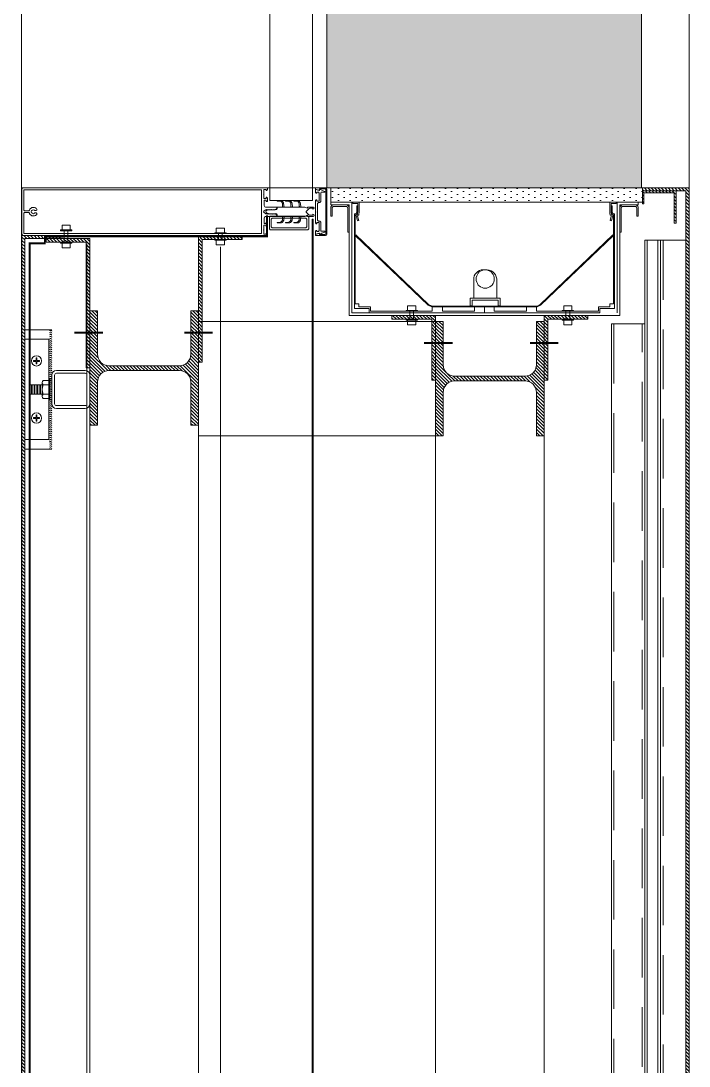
# Model space of a CAD drawing. Extents: x -2012 to 34975, y -1043 to 8321.
# Drawn here: x 6130.7 to 6200.8, y 894.9 to 1004.5 of the extents above; entities that cross this region are included whole.
import ezdxf

# ---------------------------------------------------------------- set-up
doc = ezdxf.new("R2010")
doc.units = 0
doc.header["$LTSCALE"] = 25
doc.header["$PDMODE"] = 1
for name, pattern in [('DOT2', [0.125, 0, -0.125]), ('Grundrisse$0$AUSGEZOGEN', [2, 1, 1]), ('HIDDEN', [0.375, 0.25, -0.125])]:
    doc.linetypes.add(name, pattern=pattern)
doc.layers.get('0').update_dxf_attribs({"color": 9, "lineweight": 9})
for name, color, linetype, lineweight in [('06D', 9, 'Continuous', 9), ('09P', 9, 'Continuous', 9), ('10', 9, 'Continuous', 9), ('10A', 9, 'Continuous', 9), ('15', 9, 'Continuous', 9), ('20', 9, 'DOT2', 9), ('31', 9, 'Continuous', 9), ('33', 9, 'BATTING', 9)]:
    doc.layers.add(name, color=color, linetype=linetype, lineweight=lineweight)
doc.linetypes.add('BATTING', pattern='A,0.0001,-0.1,[134,ltypeshp.shx,S=0.1,R=0,X=-0.1,Y=0],-0.2,[134,ltypeshp.shx,S=0.1,R=180,X=0.1,Y=0],-0.1', length=0.4001000000000002)
pattern_1 = [(135, (-1.360098787570677, 215.0983659912599), (-0.1767766952966369, -0.1767766952966369), [])]
pattern_2 = [(135, (-1.360342882893745, 214.0016142019304), (-0.1767766952966369, -0.1767766952966369), [])]

# ---------------------------------------------------------------- blocks, each defined once
blk = doc.blocks.new('prf-camderzi-20x6-p_1')
at = {"layer": '10A', "linetype": 'Continuous'}
for points in [[(0.1800000189996353, -2.389999998002167), (0.130000018998544, -2.339999998002895), (0.130000018998544, 2.340000152997162), (0.1800000189996353, 2.390000153001892), (0.7900000099998579, 2.390000153001892), (0.8160000089992536, 2.29599990799943), (0.8799999950006165, 2.283000183000694), (1.200000000000726, 2.386999893002212), (1.200000000000726, 2.499999999996361), (0.1499999999996362, 2.499999999996361), (0.036999989000833, 2.447999953999897), (0, 2.350000000000363), (0, -2.350000000000363), (0.0520000460001029, -2.462999999999739), (0.1499999999996362, -2.500000000003636), (1.200000000000726, -2.500000000003636), (1.200000000000726, -2.387000000004263), (0.8799999950006165, -2.28299999200135), (0.8160000089992536, -2.296000004002053), (0.7900000099998579, -2.389999998002167)], [(1.060005000003002, 2.070005000001401), (1.060005000003002, 1.950004999996963), (1.120005000000674, 1.950004999996963), (1.2000050000006, 2.030005000000528), (1.2000050000006, 2.350004971525776), (0.82500500000242, 2.250004899997293), (0.8030049999997572, 2.248004899996884), (0.7650050000029296, 2.267004899998937), (0.7360050000024785, 2.328004899998631), (0.6930050000028132, 2.348004903000401), (0.5290050000021438, 2.266004899996914), (0.3940050000019255, 2.203004899996813), (0.2190050000026531, 2.129004900001745), (0.2100050000026385, 2.100004899999475), (0.2200049999992188, 2.071004899999024), (0.260005000001911, 2.050004899996564), (0.6000050000020565, 2.050004899996564), (0.6500049999995099, 2.000004899997293), (0.6500049999995099, 1.080004900000857), (0.7500049999998737, 0.9800048999968564), (0.9000049999995097, 0.9800048999968564), (1.000004999999872, 0.8800049000001307), (1.000004999999872, 0.0250048999987485), (1.02000500000031, 4.8999991122e-06), (1.000004999999872, -0.024995100000524), (1.000004999999872, -0.8799951000019062), (0.9000049999995097, -0.9799951000040892), (0.7500049999998737, -0.9799951000040892), (0.6500049999995099, -1.079995100002632), (0.6500049999995099, -1.999995100004524), (0.6000050000002375, -2.049995100001978), (0.260005000001911, -2.049995100001978), (0.2200049999992188, -2.069995100004233), (0.2100050000026385, -2.099995100001251), (0.2300049999994371, -2.139995100002124), (0.4150050000025658, -2.21199510000224), (0.5190050000001066, -2.260995100004946), (0.6960049999997864, -2.346995100004278), (0.7310049999996409, -2.331995100001221), (0.7660049999994955, -2.265995100002327), (0.7990050000025803, -2.247995100002298), (0.8240050000003973, -2.249995100004524), (1.2000050000006, -2.349995100001251), (1.2000050000006, -2.029995100001542), (1.120005000000674, -1.949995099999796), (1.060005000003002, -1.949995099999796), (1.060005000003002, -2.069995100004233), (0.9000049999995097, -2.069995100004233), (0.8000050000027839, -1.969995100000231), (0.8000050000027839, -1.129995100000086), (1.060005000003002, -1.129995100000086), (1.060005000003002, -1.249995099999067), (1.12000498999987, -1.249995099999067), (1.200004988080762, -1.169995100002779), (1.200004988080762, 1.170004900001003), (1.12000498999987, 1.250004899997292), (1.060005000003002, 1.250004899997292), (1.060005000003002, 1.130004900000129), (0.8000050000027839, 1.130004900000129), (0.8000050000027839, 1.970004999997399), (0.9000049999995097, 2.070005000001401)], [(6.249999999998182, -2.5), (31.85099999941485, -2.5), (31.95099999941522, -2.461000001001593), (31.99999999999092, -2.349999999998543), (31.99999999999092, 2.349999999998543), (31.94399999941561, 2.466999816997485), (31.85000000041509, 2.5), (6.249999999998182, 2.5), (6.249999999998182, 2.30199984849787), (6.330000304997156, 2.221999925501221), (6.390000153000071, 2.221999925501221), (6.390000153000071, 2.342000001499399), (6.619999694996295, 2.342000001499399), (6.619999694996295, 1.896999925504131), (6.640000153000071, 1.871999925499038), (6.619999694996295, 1.846999925499403), (6.619999694996295, 1.401999848501873), (6.390000153000071, 1.401999848501873), (6.390000153000071, 1.521999925500495), (6.330000304997156, 1.521999925500495), (6.249999999998182, 1.442000001497945), (6.249999999998182, 1.082000154503474), (6.369999694998111, 1.082000154503474), (6.369999694998111, 1.201999848501144), (6.580000304998974, 1.201999848501144), (6.580000304998974, 0.6500000000014552), (6.523999785998968, 0.5329999920049886), (6.430000304997518, 0.5), (5.299999999997453, 0.5), (5.249999999998182, 0.4500000000007276), (5.249999999998182, 0.3500000000040018), (5.349999999998543, 0.25), (5.440000152999346, 0.25), (5.469999694998476, 0.2000000000007276), (5.591000365997387, 0.2000000000007276), (5.619999694998113, 0.25), (5.648999785998968, 0.2000000000007276), (5.770999907997974, 0.2000000000007276), (5.799999999997453, 0.25), (5.829000091998749, 0.2000000000007276), (5.951000213997758, 0.2000000000007276), (5.98000030499861, 0.25), (6.008999633997518, 0.2000000000007276), (6.130999755996527, 0.2000000000007276), (6.159999846997378, 0.25), (6.188999938996857, 0.2000000000007276), (6.311000060999504, 0.2000000000007276), (6.340000152997162, 0.25), (6.369000243999835, 0.2000000000007276), (6.405000304997884, 0.2000000000007276), (6.599999999998545, 0.087000084000465), (6.651000213998485, 0), (6.599999999998545, -0.0879999159951695), (6.405000304997884, -0.2000000000007276), (6.279000091997659, -0.2000000000007276), (6.249999999998182, -0.25), (6.220999907998703, -0.2000000000007276), (6.098999785997874, -0.2000000000007276), (6.06999969499884, -0.25), (6.041000365998116, -0.2000000000007276), (5.919000243999107, -0.2000000000007276), (5.890000152996434, -0.25), (5.861000060998776, -0.2000000000007276), (5.738999938999767, -0.2000000000007276), (5.709999846996652, -0.25), (5.680999755999437, -0.2000000000007276), (5.558999633996791, -0.2000000000007276), (5.530000304997884, -0.25), (5.501000213997031, -0.2000000000007276), (5.380000305000067, -0.2000000000007276), (5.349999999998543, -0.2520000459971925), (5.249999999998182, -0.3659999849951419), (5.249999999998182, -0.4510000229965955), (5.299999999997453, -0.499999999998181), (6.430000304997518, -0.499999999998181), (6.547000121998281, -0.5559999469987817), (6.580000304998974, -0.6499999999959984), (6.580000304998974, -1.218000036498779), (6.369999694998111, -1.218000036498779), (6.369999694998111, -1.097999960500601), (6.249999999998182, -1.097999960500601), (6.249999999998182, -1.457999998499871), (6.330000304997156, -1.538000017500962), (6.390000153000071, -1.538000017500962), (6.390000153000071, -1.418000036499505), (6.619999694996295, -1.418000036499505), (6.619999694996295, -1.863000017498051), (6.640000153000071, -1.888000017497688), (6.619999694996295, -1.913000017497324), (6.619999694996295, -2.357999998501326), (6.390000153000071, -2.357999998501326), (6.390000153000071, -2.237999993501944), (6.330000304997156, -2.237999993501944), (6.249999999998182, -2.318000000501341)]]:
    blk.add_lwpolyline(points, close=True, dxfattribs=at)
blk.add_lwpolyline([(6.849999999998545, -2.290000009999856), (6.849999999998545, 2.290000153001528), (31.78999993841717, 2.290000153001528), (31.78999993841717, 0.1579999985024187), (31.73999993841427, 0.1079999985031463), (31.27599995141463, 0.1079999985031463), (31.220999932415, 0.1680000364995067), (31.19799993041488, 0.218000036504236), (31.16899993441439, 0.265999990504497), (31.13399999141439, 0.3100000445028854), (31.09399993441548, 0.3489999835019262), (31.04999997641426, 0.3819999754996388), (31.002000022414, 0.4100000444996114), (30.95099999941522, 0.4319999754989114), (30.89700000241464, 0.4469999375014595), (30.84199998341319, 0.4559999525026798), (30.78599994141405, 0.4579999984998723), (30.7310000184134, 0.4530000745016878), (30.67700002241509, 0.4409999905001314), (30.62399995341366, 0.4219999375018233), (30.5739999534144, 0.3969999375021871), (30.52799994941597, 0.3659999905012228), (30.48599994141659, 0.3299999295031739), (30.4479999304167, 0.2889999455001089), (30.4359999414137, 0.1760000295034843), (30.52099998041558, 0.1280000745027792), (30.66099994141405, 0.1280000745027792), (30.68100001841595, 0.1620000905040797), (30.67499997641426, 0.1760000295034843), (30.78100001841631, 0.2170000135010923), (30.92399995341475, 0.1780000745020516), (30.91899993441439, 0.1620000905040797), (30.92700002241509, 0.135000044499975), (31.00399997241584, 0.1239999835015624), (31.03900001041438, -0.0120000775004883), (31.00399997241584, -0.1079999864959973), (30.92700002241509, -0.1190000474962289), (30.91899993441439, -0.1460000934985146), (30.92599999941376, -0.1600000324997381), (30.78100001841631, -0.2010000164973462), (30.67700002241509, -0.1620000774964865), (30.68100001841595, -0.1460000934985146), (30.67299993041343, -0.1190000474962289), (30.64700000241464, -0.1120000774990331), (30.52099998041558, -0.1110000544958893), (30.42499997641426, -0.1829999865003629), (30.4479999304167, -0.2729999485000007), (30.48599994141659, -0.3139999324976088), (30.52799994941597, -0.3499999934974767), (30.5739999534144, -0.380999940496622), (30.62399995341366, -0.4059999404962582), (30.67700002241509, -0.4249999935000234), (30.7310000184134, -0.4370000774961227), (30.78599994141405, -0.4420000015015832), (30.84199998341319, -0.4399999554971147), (30.89700000241464, -0.4309999404958944), (30.95099999941522, -0.4159999784988031), (31.002000022414, -0.3940000475013221), (31.04999997641426, -0.3659999785013497), (31.09399993441548, -0.3319999635004933), (31.13399999141439, -0.2930000245014526), (31.16899993441439, -0.2499999934989319), (31.19799993041488, -0.202000039498671), (31.22099998041268, -0.1510000164980738), (31.27599999941413, -0.0920000014975813), (31.73999998541513, -0.0920000014975813), (31.7899999854144, -0.1420000014968537), (31.7899999854144, -2.289999962000365), (6.849999999998545, -2.289999962000365)], dxfattribs=at)
at = {"layer": '10A', "linetype": 'Grundrisse$0$AUSGEZOGEN'}
for points in [[(2.796963116388723, 0.9350000839986023), (2.781963118386555, 0.8860001070024734), (2.73363537544901, 0.5000000939999154), (2.84263539145104, 0.5000000939999154), (2.892635391450312, 0.5500000939991879), (2.906635389450457, 0.5770000920038001), (2.908963110388866, 0.9030001150022144), (3.004963108387527, 1.04700011999921), (3.112963113388103, 1.095000074999916), (3.44596315338822, 1.125000094001734), (3.461963137389831, 1.132000062998485), (3.472963151387375, 1.15600013599942), (3.447963151387738, 1.184000109000407), (3.104963120387765, 1.184000109000407), (3.093963119386899, 1.183000085999083), (3.044963118387386, 1.171000096999705), (2.997963121388238, 1.153000066999084), (2.952963119387277, 1.129000090000771), (2.911963120388463, 1.099000071000773), (2.875963118387517, 1.06400012800077), (2.843963119386899, 1.024000071001863), (2.817963120387502, 0.9810000879988364)], [(3.676963081923531, 0.934999989996868), (3.661963083921364, 0.886000013000739), (3.613635340983818, 0.499999999998181), (3.722635356985846, 0.499999999998181), (3.772635356985119, 0.5499999999956346), (3.786635354985263, 0.5769999980020657), (3.788963075923674, 0.9030000210004798), (3.884963073922334, 1.047000025997475), (3.992963078922911, 1.09499998099818), (4.325963118923027, 1.125), (4.341963102924636, 1.131999968996751), (4.352963116922182, 1.156000041995866), (4.327963116922547, 1.184000014998672), (3.984963085922572, 1.184000014998672), (3.973963084921706, 1.182999991997347), (3.924963083922194, 1.17100000299797), (3.877963086923045, 1.15299997299553), (3.832963084922084, 1.128999995999037), (3.791963085923272, 1.098999976997219), (3.755963083922323, 1.064000033997216), (3.723963084921706, 1.02399997700013), (3.69796308592231, 0.980999993997102)], [(4.556963058386827, 0.934999989996868), (4.541963060384659, 0.886000013000739), (4.493635317447115, 0.499999999998181), (4.602635333449144, 0.499999999998181), (4.652635333448414, 0.5499999999956346), (4.666635331448559, 0.5769999980020657), (4.668963052388789, 0.9030000210004798), (4.76496305038563, 1.047000025997475), (4.872963055386207, 1.09499998099818), (5.205963095386323, 1.125), (5.221963079387933, 1.131999968996751), (5.232963093385476, 1.156000041995866), (5.207963093387661, 1.184000014998672), (4.864963062385868, 1.184000014998672), (4.853963061385002, 1.182999991997347), (4.804963060387308, 1.17100000299797), (4.75796306338634, 1.15299997299553), (4.712963061385379, 1.128999995999037), (4.671963062388384, 1.098999976997219), (4.635963060387438, 1.064000033997216), (4.603963061385002, 1.02399997700013), (4.577963062385606, 0.980999993997102)], [(5.220000552999409, -0.499999999998181), (5.220000552999409, -0.324000001000968), (5.281000554999991, -0.2180000060034217), (5.415000557997699, -0.1940000049999071), (5.589000558999031, -0.2030000049999217), (5.763000559998544, -0.2060000049987138), (5.838000583999017, -0.2050000050003291), (5.870000552997223, -0.2350000019978324), (5.902000569998562, -0.2030000029990333), (5.938000583999381, -0.2030000029990333), (6.120000552997223, -0.1940000029990187), (6.170000553000136, -0.1880000039982406), (6.227000617998782, -0.1690000050002709), (6.370000648998027, -0.0860000129978289), (6.420000648999121, 0), (6.370000648998027, 0.0859999900003459), (6.227000617998782, 0.1690000059970771), (6.171000623997315, 0.188000011998156), (6.120000600998537, 0.1940000060021703), (5.938000631997057, 0.2030000209979335), (5.902000617998056, 0.203999997002029), (5.870000600998537, 0.2349999910002225), (5.838000631996692, 0.2050000189974526), (5.763000607996219, 0.2059999950015481), (5.589000606998524, 0.2030000209979335), (5.415000617998884, 0.1940000060021703), (5.269000613998287, 0.2289999970016652), (5.220000612996955, 0.3249999999989086), (5.220000612996955, 0.5), (2.392143250375738, 0.5), (2.308143235375608, 0.4809999950011843), (2.073143292374878, 0.3719999790009751), (2.043143273376699, 0.374999999998181), (2.031143285375946, 0.4019999980027933), (2.03714323137683, 0.4670000080022875), (2.029143239376935, 0.4900000100024046), (1.977143289377636, 0.5), (1.437143231376466, 0.5), (1.337143231376102, 0.4000000000032742), (1.366143132376236, 0.2940000060007151), (1.477143193375013, 0.2650000100020406), (1.477143193375013, 0.3400000099991303), (1.507143117376472, 0.369999981001456), (1.801143170376235, 0.369999981001456), (1.872143079375745, 0.3409999849973246), (2.17714319337574, 0.0349999909994949), (2.192143155378289, 0), (2.17714319337574, -0.0350000020025618), (1.872143079375745, -0.3409999960003915), (1.801143170376235, -0.3700000039989391), (1.507143117376472, -0.3700000039989391), (1.477143193375013, -0.339999996996994), (1.477143193375013, -0.2649999969999044), (1.366143132376236, -0.2939999990012438), (1.337143231376102, -0.3649999970020872), (1.366143132376236, -0.4710000029990625), (1.437143231376466, -0.499999999998181), (2.007143117376472, -0.499999999998181), (2.03714313637647, -0.4680000060034219), (2.031143189375143, -0.4019999980009743), (2.043143178378159, -0.375000000001819), (2.073143197376339, -0.3720000019984582), (2.308143140377068, -0.4809999939989213), (2.392143155375379, -0.499999999998181)], [(2.794141689106254, -0.9245664053487416), (2.779141691105905, -0.8755664283526128), (2.73363537544901, -0.5000000939999154), (2.84263539145104, -0.5000000939999154), (2.892635391450312, -0.5500000939991879), (2.906635389450457, -0.5770000920038001), (2.906141683108217, -0.8925664363523536), (3.002141681106877, -1.036566441349349), (3.110141686107453, -1.084566396350055), (3.443141726107568, -1.114566415351873), (3.459141710109178, -1.121566384348624), (3.470141724106723, -1.145566457349558), (3.445141724107087, -1.173566430352366), (3.102141693107113, -1.173566430352366), (3.091141692106248, -1.172566407349221), (3.042141691106734, -1.160566418349844), (2.995141694107586, -1.142566388349222), (2.950141692106627, -1.118566411350911), (2.909141693107812, -1.088566392350911), (2.873141691106865, -1.05356644935091), (2.841141692106248, -1.013566392352003), (2.815141693106852, -0.9705664093489756)], [(3.67414165464288, -0.9245663113470072), (3.659141656640712, -0.8755663343508786), (3.613635340983818, -0.499999999998181), (3.722635356985846, -0.499999999998181), (3.772635356985119, -0.5499999999974535), (3.786635354985263, -0.5769999980020657), (3.786141648643023, -0.8925663423506192), (3.882141646641683, -1.036566347347615), (3.990141651642261, -1.08456630234832), (4.323141691642375, -1.114566321350139), (4.339141675643987, -1.12156629034689), (4.350141689641532, -1.145566363347825), (4.325141689641895, -1.173566336348812), (3.982141658641921, -1.173566336348812), (3.971141657641055, -1.172566313347487), (3.922141656641541, -1.16056632434811), (3.875141659642394, -1.142566294347489), (3.830141657641432, -1.118566317349177), (3.789141658642619, -1.088566298349177), (3.753141656641673, -1.053566355349174), (3.721141657641055, -1.013566298350269), (3.695141658641659, -0.9705663153472412)], [(4.554141631106175, -0.9245663113470072), (4.539141633104009, -0.8755663343508786), (4.493635317447115, -0.499999999998181), (4.602635333449144, -0.499999999998181), (4.652635333448414, -0.5499999999974535), (4.666635331448559, -0.5769999980020657), (4.666141625108139, -0.8925663423506192), (4.762141623104981, -1.036566347347615), (4.870141628105556, -1.08456630234832), (5.203141668105671, -1.114566321350139), (5.219141652107282, -1.12156629034689), (5.230141666104827, -1.145566363347825), (5.205141666107009, -1.173566336348812), (4.862141635105216, -1.173566336348812), (4.851141634104351, -1.172566313347487), (4.802141633106658, -1.16056632434811), (4.755141636105691, -1.142566294347489), (4.710141634104729, -1.118566317349177), (4.669141635107735, -1.088566298349177), (4.633141633106788, -1.053566355349174), (4.601141634104351, -1.013566298350269), (4.575141635104954, -0.9705663153472412)]]:
    blk.add_lwpolyline(points, close=True, dxfattribs=at)
blk = doc.blocks.new('p-cephe-onkisim')
at = {"layer": '31'}
h = blk.add_hatch(dxfattribs=at)
h.set_pattern_fill('DOTS', color=256, scale=50, angle=89.99999999999999, style=0)
h.set_pattern_definition([(90, (8372.45934505696, -9317.760052167636), (-3.125, 1.5625), [0, -3.125])])
h.paths.add_polyline_path([(-38, 3019.499999999956), (-5, 3019.499999999956), (-5, 3751.999999999971), (-38, 3751.999999999971)])
h.paths.add_polyline_path([(-5, 1789.499999999985), (-38, 1789.499999999985), (-38, 2276.499999999935), (-5, 2276.499999999935)])
h.paths.add_polyline_path([(-38, 794.5), (-5, 794.5), (-5, 1709.499999999985), (-38, 1709.499999999985)])
h.paths.add_polyline_path([(-38, 68), (-5, 68), (-5, 554.4999999999999), (-38, 554.4999999999999)])
at = {"layer": '06D'}
for points in [[(-70.1095585608, 2344.985013291124), (-70, 68.42727035210635)], [(0, 2276.499999999935), (0, 68)]]:
    blk.add_lwpolyline(points, dxfattribs=at)
blk.add_lwpolyline([(-38, 794.5), (-5, 794.5), (-5, 1709.499999999985), (-38, 1709.499999999985)], close=True, dxfattribs=at)
at = {"layer": '10'}
blk.add_lwpolyline([(0, 794.5), (-70, 794.5), (-70, 554.4999999999999), (0, 554.4999999999999)], close=True, dxfattribs=at)
at = {"layer": '15', "linetype": 'Continuous'}
blk.add_lwpolyline([(-44, 793.1840000149987), (-39.5, 793.1840000149987), (-39.5000000000091, 1020.99999999996), (-44.00000000000909, 1020.99999999996)], close=True, dxfattribs=at)
at = {"xscale": -1}
blk.add_blockref('prf-camderzi-20x6-p_1', (-38.0000000000091, 792), dxfattribs=at)
blk = doc.blocks.new('k01-kapı önü aydınlatma elemanı')
blk.add_lwpolyline([(-0.0005000000237487, -0.2850000000034924), (13.91747877048328, -0.2850000000034924), (13.91747877048328, -11.87349893315695), (16.1314787705196, -11.87349893315695), (16.1314787705196, -11.58849893315346), (14.20247877051588, -11.58849893315346), (14.20247877051588, 0), (-14.20247877051588, 0), (-14.20247877051588, -11.59295397371169), (-16.1324787705671, -11.59295397371169), (-16.1324787705089, -11.87349893315695), (-13.91747877048328, -11.87349893315695), (-13.91747877048328, -0.2850000000034924)])
for points in [[(0.0005000000237487, -0.2850000000034924), (-12.10547877050703, -0.2850000000034924), (-12.10547877056524, -0.7380000000121072), (-13.65147877048002, -0.7380000000121072), (-13.65147877048002, -10.64349893317558), (-13.5524787704926, -10.64349893317558, -0.3370217431230697), (-13.40547877049539, -10.78049893316347), (-13.40547877049539, -11.4594989331672, 1.01521502419657), (-13.30647877050796, -11.4594989331672), (-13.31147877051262, -10.74599893318373), (-13.33647877047769, -10.64349893317558), (-13.36720377043821, -10.59277393319644), (-13.47447877051308, -10.56449893314857), (-13.5524787704926, -10.54449893315904), (-13.55247877043439, -1.220000000001164), (-13.16847877041437, -1.220000000030267), (-13.16847877041437, -0.885999999998603), (-11.94847877050051, -0.885999999998603), (-11.94847877050051, -0.4329999999899883), (-5.472499999974387, -0.4329999999899883), (-5.472499999974387, -0.885999999998603), (-4.419500000018159, -0.885999999998603), (-4.419500000018159, -0.4329999999899883), (-1.033500000019557, -0.4329999999899883), (-1.033500000077764, -0.885999999998603), (0.0004999999655411, -0.885999999998603), (0.0005000000237487, -0.2850000000034924)], [(-0.0005000000237487, -0.2850000000034924), (12.10547877050703, -0.2850000000034924), (12.10547877056524, -0.7380000000121072), (13.65147877048002, -0.7380000000121072), (13.65147877048002, -10.64349893317558), (13.5524787704926, -10.64349893317558, 0.3370217431230697), (13.40547877049539, -10.78049893316347), (13.40547877049539, -11.4594989331672, -1.01521502419657), (13.30647877050796, -11.4594989331672), (13.31147877051262, -10.74599893318373), (13.33647877047769, -10.64349893317558), (13.36720377043821, -10.59277393319644), (13.47447877051308, -10.56449893314857), (13.5524787704926, -10.54449893315904), (13.55247877043439, -1.220000000001164), (13.16847877041437, -1.220000000030267), (13.16847877041437, -0.885999999998603), (11.94847877050051, -0.885999999998603), (11.94847877050051, -0.4329999999899883), (5.472499999974387, -0.4329999999899883), (5.472499999974387, -0.885999999998603), (4.419500000018159, -0.885999999998603), (4.419500000018159, -0.4329999999899883), (1.033500000019557, -0.4329999999899883), (1.033500000077764, -0.885999999998603), (-0.0004999999655411, -0.885999999998603), (-0.0005000000237487, -0.2850000000034924)], [(1.131500000017695, -1.820999999996273), (1.131500000017695, -3.937000000005354, -0.4021833036927497), (-0.0794999999925494, -4.782999999995808, -0.4168075898443787), (-1.289500000013504, -3.853000000002793), (-1.289499999955295, -1.820999999996273)]]:
    blk.add_lwpolyline(points, format="xyb", close=True)
for points in [[(-13.47989591228543, -8.444030712329548), (-5.846499999985098, -1.141000000003258), (-5.512500000011642, -0.9739999999874271), (5.501500000013037, -0.9739999999874271), (5.856499999994413, -1.141000000003258), (13.50459980405867, -8.446041500894353), (13.55245044908952, -8.395943700743372), (5.89619511651108, -1.083112490538042), (5.516981299326288, -0.9047217652259858), (-5.528854372794738, -0.9047217652550898), (-5.886835629527923, -1.083712393650785), (-13.52778780751396, -8.393972344580106)], [(1.51549999997951, -1.003999999986262), (1.298499999975319, -1.003999999986262), (1.298499999975319, -1.524999999994179), (1.289500000013504, -1.554999999993014), (1.249499999976251, -1.58400000000256), (1.220499999995809, -1.603999999992083), (-1.368499999982303, -1.603999999992083), (-1.397500000020954, -1.58400000000256), (-1.427499999990686, -1.554999999993014), (-1.447500000009313, -1.524999999994179), (-1.447500000009313, -1.003999999986262), (-1.663500000024214, -1.003999999986262), (-1.663500000024214, -1.820999999996273), (1.51549999997951, -1.820999999996273)], [(0.8655000000144353, -3.986000000004423), (0.8854999999748541, -3.81899999998859), (0.8655000000144353, -3.651000000012571), (0.8165000000153668, -3.48399999999674), (0.7474999999976717, -3.336000000010243), (0.6695000000181608, -3.189000000013038), (0.5505000000121072, -3.089999999996507), (0.4035000000149013, -2.991999999998371), (0.2554999999701977, -2.923000000009777), (0.0885000000125729, -2.874000000010709), (-0.0794999999925494, -2.853999999992082), (-0.2364999999990687, -2.874000000010709), (-0.3935000000055879, -2.923000000009777), (-0.551500000001397, -2.991999999998371), (-0.6994999999878928, -3.089999999996507), (-0.8175000000046566, -3.189000000013038), (-0.915500000002794, -3.336000000010243), (-0.9845000000204888, -3.48399999999674), (-1.033500000019557, -3.651000000012571), (-1.033500000019557, -3.81899999998859), (-1.033500000019557, -3.986000000004423), (-0.9845000000204888, -4.152999999991151), (-0.915500000002794, -4.301000000006752), (-0.8175000000046566, -4.439000000013038), (-0.6994999999878928, -4.557000000000698), (-0.551500000001397, -4.654999999998834), (-0.3935000000055879, -4.723999999987427), (-0.2364999999990687, -4.772999999986494), (-0.0794999999925494, -4.782999999995808), (0.0885000000125729, -4.772999999986494), (0.2554999999701977, -4.723999999987427), (0.4035000000149013, -4.654999999998834), (0.5505000000121072, -4.557000000000698), (0.6695000000181608, -4.439000000013038), (0.7474999999976717, -4.301000000006752), (0.8165000000153668, -4.152999999991151)], [(-14.26247877051355, -11.46049893315648), (-14.21247877046698, -11.37149893314927), (-14.20247877051588, -11.27349893315113), (-14.20247877051588, -8.723498933162773), (-14.35047877050237, -8.723498933162773), (-14.35047877050237, -11.27349893315113), (-14.370478770521, -11.34249893316882), (-14.38047877047211, -11.37149893314927), (-14.4494787704898, -11.42049893314833), (-14.49847877048887, -11.42049893314833), (-15.83647877047769, -11.42049893314833), (-15.88647877046605, -11.42049893314833), (-15.93547877052333, -11.37149893314927), (-15.96447877050377, -11.34249893316882), (-15.9844787705224, -11.27349893315113), (-15.9844787705224, -10.42649893317139), (-16.1324787705089, -10.42649893317139), (-16.1324787705089, -11.27349893315113), (-16.11247877049027, -11.37149893314927), (-16.08247877052054, -11.46049893315648), (-16.00447877048282, -11.52949893317418), (-15.9154787705047, -11.55849893315462), (-15.83647877047769, -11.58849893315346), (-14.49847877048887, -11.58849893315346), (-14.39947877050144, -11.55849893315462), (-14.33047877048375, -11.52949893317418)], [(16.1314787705196, -11.40149893317721), (16.1314787705196, -10.42649893317139), (15.9834787704749, -10.42649893317139), (15.9834787704749, -11.27349893315113), (15.97447877051308, -11.34249893316882), (15.93447877047583, -11.37149893314927), (15.88547877047676, -11.42049893314833), (15.81647877051728, -11.42049893314833), (14.50747877050889, -11.42049893314833), (14.44847877050051, -11.42049893314833), (14.39947877050144, -11.37149893314927), (14.3694787704735, -11.34249893316882), (14.35047877050237, -11.27349893315113), (14.35047877050237, -8.723498933162773), (14.20247877051588, -8.723498933162773), (14.20247877051588, -11.27349893315113), (14.2224787704763, -11.37149893314927), (14.27147877047537, -11.46049893315648), (14.34047877049306, -11.52949893317418), (14.39947877050144, -11.55849893315462), (14.50747877050889, -11.58849893315346), (15.81647877051728, -11.58849893315346), (15.93447877047583, -11.55849893315462), (16.00347877049353, -11.52949893317418)], [(-13.14947877050144, -10.78049893316347), (-13.16947877052007, -10.66249893317581), (-13.1994787704898, -10.56449893314857), (-13.28747877047863, -10.47549893317045), (-13.29747877048794, -10.44649893316091), (-13.29747877048794, -10.40649893315276), (-13.1994787704898, -9.973498933162773), (-13.33647877047769, -9.924498933163704), (-13.46447877050377, -10.47549893317045), (-13.46447877050377, -10.5154989331495), (-13.45447877049446, -10.54449893315904), (-13.43547877052333, -10.56449893314857), (-13.42021561262663, -10.57091388356639), (-13.39547877048608, -10.57449893315788), (-13.37887398002203, -10.58828935233759), (-13.36647877050564, -10.59349893315811), (-13.36039768945193, -10.60363406824763), (-13.33647877047769, -10.62349893315695), (-13.32955353683792, -10.65557369950693), (-13.29747877048794, -10.71149893317488), (-13.28747877047863, -10.78049893316347), (-13.28747877047863, -11.74549893315998), (-13.81947877048515, -11.74549893315998), (-13.81947877048515, -11.87349893315695), (-13.14947877050144, -11.87349893315695)], [(13.81847877049586, -11.74549893315998), (13.28747877047863, -11.74549893315998), (13.28747877047863, -10.78049893316347), (13.30647877050796, -10.71149893317488), (13.32710377051262, -10.66474893313716), (13.33647877047769, -10.62349893315695), (13.36409781820839, -10.59587988545536), (13.36547877051635, -10.59349893315811), (13.36720377043821, -10.59277393319644), (13.38547877047676, -10.57449893315788), (13.41988331830362, -10.5706332536356), (13.43447877047583, -10.56449893314857), (13.45447877049446, -10.54449893315904), (13.47447877051308, -10.5154989331495), (13.47447877051308, -10.47549893317045), (13.33647877047769, -9.924498933163704), (13.19847877050051, -9.973498933162773), (13.30647877050796, -10.40649893315276), (13.28747877047863, -10.44649893316091), (13.28747877047863, -10.47549893317045), (13.19847877050051, -10.56449893314857), (13.16847877047257, -10.66249893317581), (13.13947877049213, -10.78049893316347), (13.13947877049213, -11.87349893315695), (13.81847877049586, -11.87349893315695)]]:
    blk.add_lwpolyline(points, close=True)
blk = doc.blocks.new('*U663')
for points in [[(-0.0874999999650754, -0.4230000000097789), (-0.5794999999925495, -0.4230000000097789), (-0.5794999999925495, 0.4329999999899883), (-0.0874999999650754, 0.4329999999899883)], [(-0.0874999999650754, 0.5938058129977435), (0, 0.5938058129977435), (0, -0.5938058129977435), (-0.0874999999650754, -0.5938058129977435)], [(0.9204999996582046, 0.5938058129977435), (0.8329999996931292, 0.5938058129977435), (0.8329999996931292, -0.5938058129977435), (0.9204999996582046, -0.5938058129977435)], [(0.9204999996582046, -0.4230000000097789), (1.412499999685678, -0.4230000000097789), (1.412499999685678, 0.4329999999899883), (0.9204999996582046, 0.4329999999899883)]]:
    blk.add_lwpolyline(points, close=True)
for points in [[(0.8329999996931292, 0.2050000000162981), (0, 0.2050000000162981)], [(0.8329999996931292, -0.1950000000069849), (0, -0.1950000000069849)]]:
    blk.add_lwpolyline(points)
blk = doc.blocks.new('*U664')
for points in [[(-0.0874999999650754, -0.4230000000097789), (-0.5794999999925495, -0.4230000000097789), (-0.5794999999925495, 0.4329999999899883), (-0.0874999999650754, 0.4329999999899883)], [(-0.0874999999650754, 0.5938058129977435), (0, 0.5938058129977435), (0, -0.5938058129977435), (-0.0874999999650754, -0.5938058129977435)], [(1.297499846608842, 0.5938058129977435), (1.209999846643768, 0.5938058129977435), (1.209999846643768, -0.5938058129977435), (1.297499846608842, -0.5938058129977435)], [(1.297499846608842, -0.4230000000097789), (1.789499846636315, -0.4230000000097789), (1.789499846636315, 0.4329999999899883), (1.297499846608842, 0.4329999999899883)]]:
    blk.add_lwpolyline(points, close=True)
for points in [[(1.209999846643768, 0.2050000000162981), (0, 0.2050000000162981)], [(1.209999846643768, -0.1950000000069849), (0, -0.1950000000069849)]]:
    blk.add_lwpolyline(points)
blk = doc.blocks.new('*U665')
for points in [[(-0.0874999999650754, -0.4230000000097789), (-0.5794999999925495, -0.4230000000097789), (-0.5794999999925495, 0.4329999999899883), (-0.0874999999650754, 0.4329999999899883)], [(-0.0874999999650754, 0.5938058129977435), (0, 0.5938058129977435), (0, -0.5938058129977435), (-0.0874999999650754, -0.5938058129977435)], [(0.6974998469813729, 0.5938058129977435), (0.6099998470162975, 0.5938058129977435), (0.6099998470162975, -0.5938058129977435), (0.6974998469813729, -0.5938058129977435)], [(0.6974998469813729, -0.4230000000097789), (1.189499847008846, -0.4230000000097789), (1.189499847008846, 0.4329999999899883), (0.6974998469813729, 0.4329999999899883)]]:
    blk.add_lwpolyline(points, close=True)
for points in [[(0.6099998470162975, 0.2050000000162981), (0, 0.2050000000162981)], [(0.6099998470162975, -0.1950000000069849), (0, -0.1950000000069849)]]:
    blk.add_lwpolyline(points)
blk = doc.blocks.new('Prf-40x40')
for points in [[(1.5, -1.99999999999818), (-1.5, -2.000000000001818, -0.4142135623730951), (-2, -1.500000000001818), (-2, 1.49999999999818, -0.4142135623730951), (-1.5, 1.99999999999818), (1.5, 2.000000000001818, -0.4142135623730951), (2, 1.500000000001818), (2, -1.49999999999818, -0.4142135623730951)], [(1.499999999999544, -1.699999999998908), (-1.5, -1.700000000002545, -0.4142135623738941), (-1.699999999999818, -1.500000000001818), (-1.699999999999818, 1.49999999999818, -0.4142135623738941), (-1.499999999999544, 1.699999999998908), (1.5, 1.700000000002545, -0.4142135623738941), (1.699999999999818, 1.500000000001818), (1.699999999999818, -1.49999999999818, -0.4142135623738941)]]:
    blk.add_lwpolyline(points, format="xyb", close=True)
blk.add_point((0, 0))
blk = doc.blocks.new('VIDA-GY2')
for p, q in [((-0.5, 5.899999999999977), (-3.1896078054381, 5.900000000000004)), ((-0.5, 4.900000000000004), (-3.1896078054381, 4.900000000000034)), ((-0.5, 8.589607805436941), (-0.5, 5.899999999999977)), ((-0.5, 4.899999999999976), (-0.5, 2.210392194562189)), ((0.5, 8.589607805436941), (0.4999999999999716, 5.899999999999977)), ((3.189607805438071, 5.900000000000004), (0.5, 5.899999999999977)), ((0.4999999999999716, 4.899999999999976), (0.5, 2.210392194562189)), ((3.189607805438071, 4.900000000000004), (0.5, 4.900000000000004))]:
    blk.add_line(p, q)
blk.add_circle((0, 5.400000000000004), 5.4)
for centre, start, end in [((-1.150000000000005, 5.400000000000004), 166.2258530019796, 193.7741469980196), ((0, 6.550000000000013), 76.22585300197206, 103.7741469980279), ((0, 4.25), 256.2258530019721, 283.7741469980279), ((1.150000000000005, 5.400000000000004), 346.2258530019803, 13.77414699802054)]:
    blk.add_arc(centre, 2.1, start, end)
blk = doc.blocks.new('A$C24435FA4')
for p, q in [((6.820071714173535, 6.249997481238097, -1.4262014e-09), (4.000071764050517, 6.249997518083546, -2.3473916e-09)), ((6.820071704918518, 5.249997481238097, -1.4263009e-09), (6.820071714115329, 6.249997481238097, -1.4262014e-09)), ((4.300071705132721, 5.283457885845563, -1.4271819e-09), (6.820071705267763, 5.283457851735875, -1.4262446e-09)), ((4.300071705132721, 5.283457885845563, -1.4274519e-09), (4.300071608100552, -5.250002484652212, -1.4282193e-09)), ((4.300071608100552, -5.250002484652212, -1.4282193e-09), (4.300071705190931, 5.283457885845563, -1.4271819e-09)), ((6.820071608177386, -5.250002518761903, -2.315744e-09), (6.820071705267763, 5.283457851735875, -1.426244e-09)), ((4.200071716622915, 1.099997516430448, -1.4803732e-09), (4.000071716611272, 1.099997518234886, -1.48043e-09)), ((4.000071716611272, 1.099997518234886, -1.48043e-09), (4.000071696296798, -1.100002481776754, -1.4806432e-09)), ((4.200071716622915, 1.099997516430448, -1.4803732e-09), (4.200071696308441, -1.100002483581192, -1.4806005e-09)), ((4.300071715202648, 0.9499975154758432, -1.4803732e-09), (4.900071715237571, 0.9499975099461152, -1.4802168e-09)), ((4.300071711069904, 0.4999975154642017, -1.4804158e-09), (4.900071711046621, 0.4999975099344738, -1.4802595e-09)), ((5.000071713118814, 0.7249975090380758, -1.4802168e-09), (5.000071699789258, -0.725002490973566, -1.4803589e-09)), ((5.000071711081544, 0.499997509061359, -1.4802453e-09), (6.300071711069902, 0.4999974970705808, -1.4799184e-09)), ((5.162571701861451, -0.5000024924520404, -1.4803021e-09), (5.162571711058262, 0.4999975075479597, -1.4802026e-09)), ((5.325071701838169, -0.5000024939654395, -1.4802595e-09), (5.325071711093186, 0.4999975060345605, -1.48016e-09)), ((5.487571701873091, -0.5000024954788387, -1.4802168e-09), (5.487571711069903, 0.4999975045211614, -1.4801174e-09)), ((5.650071701849809, -0.5000024969340302, -1.4801742e-09), (5.65007171104662, 0.4999975030659698, -1.4800747e-09)), ((5.812571701826526, -0.5000024984474294, -1.4801458e-09), (5.812571711081544, 0.4999975015525707, -1.4800463e-09)), ((5.975071701861451, -0.5000024999608286, -1.4801032e-09), (5.975071711058263, 0.4999975000391716, -1.4800037e-09)), ((6.137571701838169, -0.5000025014742278, -1.4800605e-09), (6.137571711093187, 0.4999974985257724, -1.479961e-09)), ((6.300071701873093, -0.5000025029294193, -1.4800179e-09), (6.300071711069902, 0.4999974970705808, -1.4799184e-09)), ((4.300071701873092, -0.5000024845357987, -1.4805153e-09), (4.900071701849809, -0.5000024900655263, -1.4803589e-09)), ((4.300071697682142, -0.95000248454744, -1.4805579e-09), (4.900071697717065, -0.95000249001896, -1.4804016e-09)), ((5.000071701826527, -0.5000024909968488, -1.4803447e-09), (6.300071701873093, -0.5000025029294193, -1.4800179e-09)), ((4.200071696308441, -1.100002483581192, -1.4806005e-09), (4.000071696296798, -1.100002481776754, -1.4806432e-09)), ((4.300071608100552, -5.250002484652212, -1.4282193e-09), (6.820071608177386, -5.250002518878318, -1.427282e-09)), ((6.820071598980575, -6.250002518587281, -2.3158435e-09), (6.820071608177386, -5.250002518761903, -2.315744e-09)), ((4.000071648857556, -6.250002481800037, -1.4807142e-09), (6.820071598980575, -6.250002518587281))]:
    blk.add_line(p, q)
for centre, radius, start, end in [((4.121502346126362, 6.27976537280483, -1.4248798e-09), 0.1294724266690873, 200.3002220731475, 318.4444423384352), ((4.121502344263717, 6.07976537279319, -1.4249224e-09), 0.1294724266690873, 200.3002220731475, 318.4444423384352), ((4.121502342401071, 5.879765372781546, -1.4249792e-09), 0.1294724266690873, 200.3002220731475, 318.4444423384352), ((4.121502340596633, 5.679765372769908, -1.4250219e-09), 0.1294724266690873, 200.3002220731475, 318.4444423384352), ((4.121502338733988, 5.479765372758263, -1.4250787e-09), 0.1294724266690873, 200.3002220731475, 318.4444423384352), ((4.121502336871343, 5.27976537280483, -1.4251214e-09), 0.1294724266690873, 200.3002220731475, 318.4444423384352), ((4.121502335066907, 5.07976537279319, -1.425164e-09), 0.1294724266690873, 200.3002220731475, 318.4444423384352), ((4.121502333204261, 4.879765372781547, -1.4252208e-09), 0.1294724266690873, 200.3002220731475, 318.4444423384352), ((4.121502331399824, 4.679765372769907, -1.4252635e-09), 0.1294724266690873, 200.3002220731475, 318.4444423384352), ((4.121502329537178, 4.479765372758264, -1.4253203e-09), 0.1294724266690873, 200.3002220731475, 318.4444423384352), ((4.121502327674533, 4.27976537280483, -1.4253629e-09), 0.1294724266690873, 200.3002220731475, 318.4444423384352), ((4.121502325870096, 4.07976537279319, -1.4254198e-09), 0.1294724266690873, 200.3002220731475, 318.4444423384352), ((4.121502324007451, 3.879765372781549, -1.4254624e-09), 0.1294724266690873, 200.3002220731475, 318.4444423384352), ((4.121502322144806, 3.679765372769907, -1.4255193e-09), 0.1294724266690873, 200.3002220731475, 318.4444423384352), ((4.121502320340368, 3.479765372758265, -1.4255619e-09), 0.1294724266690873, 200.3002220731475, 318.4444423384352), ((4.121502318477722, 3.279765372804831, -1.4256187e-09), 0.1294724266690873, 200.3002220731475, 318.4444423384352), ((4.121502316615077, 3.079765372793189, -1.4256614e-09), 0.1294724266690873, 200.3002220731475, 318.4444423384352), ((4.121502314810641, 2.879765372781549, -1.4257182e-09), 0.1294724266690873, 200.3002220731475, 318.4444423384352), ((4.121502312947995, 2.679765372769906, -1.4257608e-09), 0.1294724266690873, 200.3002220731475, 318.4444423384352), ((4.121502311085349, 2.479765372758265, -1.4258035e-09), 0.1294724266690873, 200.3002220731475, 318.4444423384352), ((4.121502309280912, 2.27976537280483, -1.4258603e-09), 0.1294724266690873, 200.3002220731475, 318.4444423384352), ((4.121502307418268, 2.079765372793189, -1.425903e-09), 0.1294724266690873, 200.3002220731475, 318.4444423384352), ((4.121502305555623, 1.879765372781548, -1.4259598e-09), 0.1294724266690873, 200.3002220731475, 318.4444423384352), ((4.121502303751184, 1.679765372769907, -1.4260024e-09), 0.1294724266690873, 200.3002220731475, 318.4444423384352), ((4.121502301888539, 1.479765372758264, -1.4260593e-09), 0.1294724266690873, 200.3002220731475, 318.4444423384352), ((4.121502300025895, 1.279765372804831, -1.4261019e-09), 0.1294724266690873, 200.3002220731475, 318.4444423384352), ((4.121502298221456, 1.079765372793189, -1.4261587e-09), 0.1294724266690873, 200.3002220731475, 318.4444423384352), ((4.121502296358811, 0.8797653727815486, -1.4262014e-09), 0.1294724266690873, 200.3002220731475, 318.4444423384352), ((4.121502294496166, 0.6797653727699072, -1.4262582e-09), 0.1294724266690873, 200.3002220731475, 318.4444423384352), ((4.121502292691728, 0.4797653727582656, -1.4263009e-09), 0.1294724266690873, 200.3002220731475, 318.4444423384352), ((4.121502290829083, 0.2797653728048317, -1.4263577e-09), 0.1294724266690873, 200.3002220731475, 318.4444423384352), ((4.121502288966438, 0.0797653727931902, -1.4264003e-09), 0.1294724266690873, 200.3002220731475, 318.4444423384352), ((4.50319671316538, 0.7249975136364811), 0.3031250000003355, 132.0750215221172, 227.9249774223555), ((5.500071706483139, -2.495595254e-06), 1.300000000001291, 157.3801345241232, 202.619864421102), ((4.696946713142096, 0.7249975118320438), 0.3031250000003355, 312.0750215221173, 47.92497742235547), ((3.700071706436574, -2.4790060706e-06), 1.300000000001291, 337.3801345241233, 22.61986442110202), ((4.121502287162001, -0.1202346272184513, -1.426443e-09), 0.1294724266690873, 200.3002220731475, 318.4444423384352), ((4.121502285299357, -0.3202346272300929, -1.4264998e-09), 0.1294724266690873, 200.3002220731475, 318.4444423384352), ((4.12150228343671, -0.5202346272417345, -1.4265424e-09), 0.1294724266690873, 200.3002220731475, 318.4444423384352), ((4.121502281632274, -0.720234627253376, -1.4265993e-09), 0.1294724266690873, 200.3002220731475, 318.4444423384352), ((4.121502279769628, -0.9202346272068098, -1.4266419e-09), 0.1294724266690873, 200.3002220731475, 318.4444423384352), ((4.503196699777618, -0.7250024863751606), 0.3031250000003021, 132.0750215221172, 227.9249774223555), ((4.696946699754334, -0.725002488179598), 0.3031250000003021, 312.0750215221173, 47.92497742235547), ((4.121502277906984, -1.12023462721845, -1.4266988e-09), 0.1294724266690873, 200.3002220731475, 318.4444423384352), ((4.121502276102547, -1.320234627230091, -1.4267414e-09), 0.1294724266690873, 200.3002220731475, 318.4444423384352), ((4.121502274239901, -1.520234627241734, -1.4267982e-09), 0.1294724266690873, 200.3002220731475, 318.4444423384352), ((4.121502272377256, -1.720234627253375, -1.4268409e-09), 0.1294724266690873, 200.3002220731475, 318.4444423384352), ((4.121502270572819, -1.920234627206809, -1.4268977e-09), 0.1294724266690873, 200.3002220731475, 318.4444423384352), ((4.121502268710174, -2.12023462721845, -1.4269403e-09), 0.1294724266690873, 200.3002220731475, 318.4444423384352), ((4.121502266847529, -2.320234627230091, -1.426983e-09), 0.1294724266690873, 200.3002220731475, 318.4444423384352), ((4.121502265043091, -2.520234627241733, -1.4270398e-09), 0.1294724266690873, 200.3002220731475, 318.4444423384352), ((4.121502263180443, -2.720234627253375, -1.4270825e-09), 0.1294724266690873, 200.3002220731475, 318.4444423384352), ((4.121502261317799, -2.920234627206808, -1.4271393e-09), 0.1294724266690873, 200.3002220731475, 318.4444423384352), ((4.121502259513363, -3.12023462721845, -1.4271819e-09), 0.1294724266690873, 200.3002220731475, 318.4444423384352), ((4.121502257650718, -3.320234627230091, -1.4272388e-09), 0.1294724266690873, 200.3002220731475, 318.4444423384352), ((4.121502255788072, -3.520234627241733, -1.4272814e-09), 0.1294724266690873, 200.3002220731475, 318.4444423384352), ((4.121502253983634, -3.720234627253375, -1.4273382e-09), 0.1294724266690873, 200.3002220731475, 318.4444423384352), ((4.12150225212099, -3.920234627206808, -1.4273809e-09), 0.1294724266690873, 200.3002220731475, 318.4444423384352), ((4.121502250316551, -4.12023462721845, -1.4274377e-09), 0.1294724266690873, 200.3002220731475, 318.4444423384352), ((4.121502248453906, -4.320234627230091, -1.4274804e-09), 0.1294724266690873, 200.3002220731475, 318.4444423384352), ((4.121502246591261, -4.520234627241734, -1.4275372e-09), 0.1294724266690873, 200.3002220731475, 318.4444423384352), ((4.121502244786825, -4.720234627253375, -1.4275798e-09), 0.1294724266690873, 200.3002220731475, 318.4444423384352), ((4.121502242924178, -4.920234627206808, -1.4276225e-09), 0.1294724266690873, 200.3002220731475, 318.4444423384352), ((4.121502241061533, -5.12023462721845, -1.4276793e-09), 0.1294724266690873, 200.3002220731475, 318.4444423384352), ((4.121502239257096, -5.320234627230091, -1.4277219e-09), 0.1294724266690873, 200.3002220731475, 318.4444423384352), ((4.121502237394451, -5.520234627241732, -1.4277788e-09), 0.1294724266690873, 200.3002220731475, 318.4444423384352), ((4.121502235531806, -5.720234627253375, -1.4278214e-09), 0.1294724266690873, 200.3002220731475, 318.4444423384352), ((4.121502233727368, -5.920234627206807, -1.4278783e-09), 0.1294724266690873, 200.3002220731475, 318.4444423384352), ((4.121502231864723, -6.120234627218451, -1.4279209e-09), 0.1294724266690873, 200.3002220731475, 318.4444423384352)]:
    blk.add_arc(centre, radius, start, end)
at = {"xscale": 0.09999999997671699, "yscale": 0.09999999997671699, "zscale": 0.09999999997671699, "rotation": 179.9999994663915}
for p in [(5.600071689113972, 3.539997494139241, -1.4274661e-09), (5.600071633816697, -2.460002505860757, -1.4274661e-09)]:
    blk.add_blockref('VIDA-GY2', p, dxfattribs=at)
at = {"layer": '10'}
blk.add_blockref('Prf-40x40', (2, 0), dxfattribs=at)
blk = doc.blocks.new('p-cephekolon-240')
at = {"layer": '09P'}
h = blk.add_hatch(dxfattribs=at)
h.set_pattern_fill('DOTS', color=256, scale=10, angle=90, style=0)
h.set_pattern_definition([(90, (-5.338021229516017, 238.5000000000582), (-0.625, 0.3125000000000002), [0, -0.625])])
h.paths.add_polyline_path([(-37.60197877054453, 240.0000000000582), (-37.60197877054453, 238.5000000000582), (-4.885175370407524, 238.5), (-4.885175370407524, 240)])
h = blk.add_hatch(dxfattribs=at)
h.set_pattern_fill('ANSI31', color=256, scale=2, angle=90, style=0)
h.set_pattern_definition([(135, (-0.0002440953230689, 46.68058314159497), (-0.1767766952966369, -0.1767766952966369), [])])
h.paths.add_polyline_path([(-0.3485599161158461, 0.3294556439104781), (-0.348315820825519, 239.7000000000117), (-4.885175370407524, 239.6999999999534), (-4.885175370407524, 240), (0, 240), (0, 0), (-37.15038665949578, 0), (-37.15038665949578, 3.709368355590413), (-36.80224620909758, 3.709368355590413), (-36.80224620909758, 0.3294556439686858)])
h = blk.add_hatch(dxfattribs=at)
h.set_pattern_fill('ANSI31', color=256, scale=2, angle=90, style=0)
h.set_pattern_definition(pattern_2)
h.paths.add_polyline_path([(-1.360342882893745, 236.3200872883317), (-1.557425781938944, 236.3200872883317), (-1.557425781909841, 239.5029171009082), (-4.734117819054516, 239.5029171009082), (-4.734117819054516, 238.3298608036712), (-4.885175370407524, 238.3298608036712), (-4.885175370407524, 239.6999999999534), (-1.360342882893745, 239.6999999999534)])
h = blk.add_hatch(dxfattribs=at)
h.set_pattern_fill('ANSI31', color=256, scale=2, angle=90, style=0)
h.set_pattern_definition([(135, (-39.45024388078127, 50.15734772357609), (-0.1767766952966369, -0.1767766952966369), [])])
h.paths.add_polyline_path([(-39.54999978546402, 236.7171646844945), (-39.55024388078346, 3.515539170028204), (-39.45024388077764, 3.515539170028204), (-39.44999978545821, 236.7171646844945)])
h = blk.add_hatch(dxfattribs=at)
h.set_pattern_fill('ANSI31', color=256, scale=2, angle=90, style=0)
h.set_pattern_definition([(135, (-51.47541935865411, 52.79165013137026), (-0.1767766952966369, -0.1767766952966369), [])])
h.paths.add_polyline_path([(-66.00017537068925, 5), (-70.00000000040745, 4.999999999941791), (-69.99975590467693, 235), (-65.99975590458962, 235), (-65.99975590458962, 234.7000000000116), (-69.69975590468857, 234.7000000000116), (-69.7000000004191, 5.299999999988358), (-66.00017537068925, 5.299999999988358)])
h = blk.add_hatch(dxfattribs=at)
h.set_pattern_fill('ANSI31', color=256, scale=2, angle=90, style=0)
h.set_pattern_definition(pattern_1)
h.paths.add_polyline_path([(-63.27493116799633, 221.1119203094277), (-62.87493116800215, 221.1119203093694), (-62.87493116800215, 234.7000000002445), (-67.45404005750788, 234.6999999998952), (-67.45404005750788, 234.3000000002212), (-63.27493116799633, 234.3000000002212)])
h = blk.add_hatch(dxfattribs=at)
h.set_pattern_fill('ANSI31', color=256, scale=2, angle=90, style=0)
h.set_pattern_definition(pattern_1)
h.paths.add_polyline_path([(-51.07493116804288, 221.7119203091133), (-51.47493116803707, 221.7119203090551), (-51.47493116803707, 235), (-46.89582227853134, 234.9999999996508), (-46.89582227853134, 234.5999999999767), (-51.07493116804288, 234.5999999999767)])
h = blk.add_hatch(dxfattribs=at)
h.set_pattern_fill('ANSI31', color=256, scale=2, angle=90, style=0)
h.set_pattern_definition(pattern_1)
edge = h.paths.add_edge_path()
edge.add_line((-62.87493116800215, 215.0983659912599), (-62.87493116800215, 227.0983659912599))
edge.add_line((-62.87493116800215, 227.0983659912599), (-62.07493116798469, 227.0983659912599))
edge.add_line((-62.07493116798469, 227.0983659912599), (-62.07493116798469, 222.5483659912716))
edge.add_arc((-60.8749311680167, 222.5483659912279), 1.199999999967985, 179.9999999979156, 270.0000000006948)
edge.add_line((-60.87493116800215, 221.3483659912599), (-53.47493116800796, 221.3483659912599))
edge.add_arc((-53.47493116794976, 222.5483659912133), 1.199999999953432, 269.9999999972208, 360.0000000027791)
edge.add_line((-52.27493116799633, 222.5483659912716), (-52.27493116799633, 227.0983659912599))
edge.add_line((-52.27493116799633, 227.0983659912599), (-51.47493116800796, 227.0983659913181))
edge.add_line((-51.47493116800796, 227.0983659913181), (-51.47493116800796, 215.0983659912599))
edge.add_line((-51.47493116800796, 215.0983659912599), (-52.27493116799633, 215.0983659912599))
edge.add_line((-52.27493116799633, 215.0983659912599), (-52.27493116799633, 219.6483659913065))
edge.add_arc((-53.47493116793521, 219.648365991321), 1.19999999993888, 359.9999999993052, 450.000000003474)
edge.add_line((-53.47493116800796, 220.8483659912599), (-60.87493116800215, 220.8483659912599))
edge.add_arc((-60.87493116803125, 219.6483659913065), 1.199999999953432, 89.99999999861039, 180)
edge.add_line((-62.07493116798469, 219.6483659913065), (-62.07493116798469, 215.0983659912599))
edge.add_line((-62.07493116798469, 215.0983659912599), (-62.87493116800215, 215.0983659912599))
h = blk.add_hatch(dxfattribs=at)
h.set_pattern_fill('ANSI31', color=256, scale=2, angle=90, style=0)
h.set_pattern_definition(pattern_2)
h.paths.add_polyline_path([(-27.00890233751852, 219.8223730570171), (-26.60890233752434, 219.8223730569589), (-26.60890233752434, 226.6265010672505), (-31.18801122703008, 226.6265010669012), (-31.18801122703008, 226.2265010672272), (-27.00890233751852, 226.2265010672272)])
h = blk.add_hatch(dxfattribs=at)
h.set_pattern_fill('ANSI31', color=256, scale=2, angle=90, style=0)
h.set_pattern_definition(pattern_2)
edge = h.paths.add_edge_path()
edge.add_line((-26.60890233755345, 214.0016142019304), (-26.60890233755345, 226.0016142019304))
edge.add_line((-26.60890233755345, 226.0016142019304), (-25.80890233753598, 226.0016142019304))
edge.add_line((-25.80890233753598, 226.0016142019304), (-25.80890233753598, 221.451614201942))
edge.add_arc((-24.608902337568, 221.4516142018983), 1.199999999967985, 179.9999999979156, 270.0000000006948)
edge.add_line((-24.60890233755345, 220.2516142019304), (-17.20890233755926, 220.2516142019304))
edge.add_arc((-17.20890233750106, 221.4516142018838), 1.199999999953432, 269.9999999972208, 360.0000000027791)
edge.add_line((-16.00890233754762, 221.451614201942), (-16.00890233754762, 226.0016142019304))
edge.add_line((-16.00890233754762, 226.0016142019304), (-15.20890233755926, 226.0016142019885))
edge.add_line((-15.20890233755926, 226.0016142019885), (-15.20890233755926, 214.0016142019304))
edge.add_line((-15.20890233755926, 214.0016142019304), (-16.00890233754762, 214.0016142019304))
edge.add_line((-16.00890233754762, 214.0016142019304), (-16.00890233754762, 218.5516142019769))
edge.add_arc((-17.2089023374865, 218.5516142019915), 1.19999999993888, 359.9999999993052, 450.000000003474)
edge.add_line((-17.20890233755926, 219.7516142019304), (-24.60890233755345, 219.7516142019304))
edge.add_arc((-24.60890233758255, 218.5516142019769), 1.199999999953432, 89.99999999861039, 180)
edge.add_line((-25.80890233753598, 218.5516142019769), (-25.80890233753598, 214.0016142019304))
edge.add_line((-25.80890233753598, 214.0016142019304), (-26.60890233755345, 214.0016142019304))
h = blk.add_hatch(dxfattribs=at)
h.set_pattern_fill('ANSI31', color=256, scale=2, angle=90, style=0)
h.set_pattern_definition(pattern_2)
h.paths.add_polyline_path([(-14.80890233756509, 219.8223730570171), (-15.20890233755926, 219.8223730569589), (-15.20890233755926, 226.6265010672505), (-10.62979344805353, 226.6265010669012), (-10.62979344805353, 226.2265010672272), (-14.80890233756509, 226.2265010672272)])
for points in [[(-0.3485599161158461, 0.3294556439104781), (-0.3485599161158461, 0.3294556439104781), (-0.3485599161158461, 0.3294556439104781), (-0.348315820825519, 239.7000000000117), (-4.885175370407524, 239.6999999999534), (-4.885175370407524, 240), (0, 240), (0, 0), (-37.15038665949578, 0), (-37.15038665949578, 3.709368355590413), (-36.80224620909758, 3.709368355590413), (-36.80224620909758, 0.3294556439686858), (-0.3485599161158461, 0.3294556439104781)], [(-1.360342882893745, 236.3200872883317), (-1.557425781938944, 236.3200872883317), (-1.557425781909841, 239.5029171009082), (-4.734117819054516, 239.5029171009082), (-4.734117819054516, 238.3298608036712), (-4.885175370407524, 238.3298608036712), (-4.885175370407524, 239.6999999999534), (-1.360342882893745, 239.6999999999534), (-1.360342882893745, 236.3200872883317)], [(-63.27493116799633, 221.1119203094277), (-62.87493116800215, 221.1119203093694), (-62.87493116800215, 234.7000000002445), (-67.45404005750788, 234.6999999998952), (-67.45404005750788, 234.3000000002212), (-63.27493116799633, 234.3000000002212), (-63.27493116889853, 221.1119203094277)], [(-51.07493116804288, 221.7119203091133), (-51.47493116803707, 221.7119203090551), (-51.47493116803707, 235), (-46.89582227853134, 234.9999999996508), (-46.89582227853134, 234.5999999999767), (-51.07493116804288, 234.5999999999767), (-51.07493116714068, 221.7119203091133)], [(-27.00890233751852, 219.8223730570171), (-26.60890233752434, 219.8223730569589), (-26.60890233752434, 226.6265010672505), (-31.18801122703008, 226.6265010669012), (-31.18801122703008, 226.2265010672272), (-27.00890233751852, 226.2265010672272), (-27.00890233842074, 219.8223730570171)], [(-14.80890233756509, 219.8223730570171), (-15.20890233755926, 219.8223730569589), (-15.20890233755926, 226.6265010672505), (-10.62979344805353, 226.6265010669012), (-10.62979344805353, 226.2265010672272), (-14.80890233756509, 226.2265010672272), (-14.80890233666286, 219.8223730570171)]]:
    blk.add_lwpolyline(points)
for points in [[(-43.94007747197065, 235.6039164829999), (-40.00943390834618, 235.6039164829999), (-39.90943390836946, 235.7039164830348), (-39.90943390836946, 236.9239164640312), (-40.00943390834618, 237.0239164640079), (-43.94007747197065, 237.0239164640079), (-44.04007747200558, 236.9239164640312), (-44.04007747200558, 235.7039164830348)], [(-43.74007747201722, 235.8039164830115), (-43.84007747199393, 235.9039164830465), (-43.84007747199393, 236.7239164640196), (-43.74007747201722, 236.8239164640545), (-40.20943390835782, 236.8239164639963), (-40.1094339083811, 236.7239164640196), (-40.1094339083811, 235.9039164830465), (-40.20943390835782, 235.8039164830115)], [(-39.54999978546402, 236.7171646844945), (-39.55024388078346, 3.515539170028204), (-39.45024388077764, 3.515539170028204), (-39.44999978545821, 236.7171646844945)], [(-66.00017537068925, 5), (-70.00000000040745, 4.999999999941791), (-69.99975590467693, 235), (-65.99975590458962, 235), (-65.99975590458962, 234.7000000000116), (-69.69975590468857, 234.7000000000116), (-69.7000000004191, 5.299999999988358), (-66.00017537068925, 5.299999999988358)]]:
    blk.add_lwpolyline(points, close=True)
for points in [[(-62.87493116800215, 215.0983659912599), (-62.87493116800215, 227.0983659912599), (-62.07493116798469, 227.0983659912599), (-62.07493116798469, 222.5483659912716, 0.4142135623873024), (-60.87493116800215, 221.3483659912599), (-53.47493116800796, 221.3483659912599, 0.4142135624015094), (-52.27493116799633, 222.5483659912716), (-52.27493116799633, 227.0983659912599), (-51.47493116800796, 227.0983659913181), (-51.47493116800796, 215.0983659912599), (-52.27493116799633, 215.0983659912599), (-52.27493116799633, 219.6483659913065, 0.4142135623944058), (-53.47493116800796, 220.8483659912599), (-60.87493116800215, 220.8483659912599, 0.4142135623801987), (-62.07493116798469, 219.6483659913065), (-62.07493116798469, 215.0983659912599), (-62.87493116800215, 215.0983659912599)], [(-26.60890233755345, 214.0016142019304), (-26.60890233755345, 226.0016142019304), (-25.80890233753598, 226.0016142019304), (-25.80890233753598, 221.451614201942, 0.4142135623873024), (-24.60890233755345, 220.2516142019304), (-17.20890233755926, 220.2516142019304, 0.4142135624015094), (-16.00890233754762, 221.451614201942), (-16.00890233754762, 226.0016142019304), (-15.20890233755926, 226.0016142019885), (-15.20890233755926, 214.0016142019304), (-16.00890233754762, 214.0016142019304), (-16.00890233754762, 218.5516142019769, 0.4142135623944058), (-17.20890233755926, 219.7516142019304), (-24.60890233755345, 219.7516142019304, 0.4142135623801987), (-25.80890233753598, 218.5516142019769), (-25.80890233753598, 214.0016142019304), (-26.60890233755345, 214.0016142019304)]]:
    blk.add_lwpolyline(points, format="xyb", close=True)
at = {"const_width": 0.2}
for points in [[(-61.49714113499975, 224.8233659912366), (-64.49714113499977, 224.8233659912366)], [(-49.97493116803707, 224.8233659912366), (-52.97493116803707, 224.8233659912366)], [(-24.80890233753598, 223.7266142019071), (-27.80890233753599, 223.7266142019071)], [(-13.70890233755927, 223.7266142019071), (-16.70890233755926, 223.7266142019071)]]:
    blk.add_lwpolyline(points, dxfattribs=at)
at = {"layer": '06D'}
for points in [[(-2.985922284016851, 234.5119805550203), (-2.986166379336281, 6.136543087097378), (-4.634993306370231, 6.136543087097378), (-4.634749211050801, 234.5119805550203)], [(-2.986166379336281, 6.136543087097378), (-2.985922284016851, 234.5119805550203), (-0.348315820825519, 234.5119805550203), (-0.34855991614495, 6.136543087097378)], [(-51.47517526336013, 226.0016142019304), (-51.47517526336013, 214.0016142019304), (-26.60890233761165, 214.0016142019304), (-26.60890233761165, 226.0016142019304)], [(-4.634993306370231, 7.159721970168903), (-4.634749211050801, 225.7348424448283), (-8.14312149840407, 225.7348424448283), (-8.143365593723502, 7.159721970168903)]]:
    blk.add_lwpolyline(points, close=True, dxfattribs=at)
for points in [[(-4.402506293708939, 6.136543087097378), (-4.402262198418612, 234.5119805550203)], [(-3.264854110029772, 6.136543087097378), (-3.264610014739445, 234.5119805550203)], [(-62.87541935864465, 20.43231897808801), (-62.87493116800215, 216.208771753998)], [(-51.47541935865046, 20.43231897808801), (-51.47493116800796, 216.208771753998)], [(-26.60914643290198, 20.43231897808801), (-26.60890233758255, 215.1120199646684)], [(-15.20914643287869, 20.43231897808801), (-15.20890233755926, 215.1120199646684)]]:
    blk.add_lwpolyline(points, dxfattribs=at)
at = {"layer": '10', "linetype": 'HIDDEN', "const_width": 0.2}
blk.add_lwpolyline([(-40.22322203172189, 3.197177776353781), (-40.22322203172552, 5.215539170028931), (-65.9353099836444, 5.199999999942518), (-65.9353099836444, 5.799999999988357), (-69.2000000004191, 5.799999999988357), (-69.19975590468857, 234.1856847996242), (-67.59975590462454, 234.1856847996242), (-67.59975590462454, 234.8000000000029), (-67.59975590462454, 234.8999999999796), (-44.49975569012349, 234.9139164738153), (-44.29975569011184, 234.9139164738153), (-44.29975569011184, 237.1139164738124)], dxfattribs=at)
at = {"layer": '15'}
blk.add_lwpolyline([(-37.60197877054453, 240.0000000000582), (-37.60197877054453, 238.5000000000582), (-4.885175370407524, 238.5), (-4.885175370407524, 240)], close=True, dxfattribs=at)
at = {"layer": '20', "linetype": 'HIDDEN'}
for points in [[(-2.706405156961409, 234.5119805550203), (-2.706649252280839, 6.136543087097378)], [(-7.899008484964722, 225.7348424448283), (-7.899252580284156, 7.159721970168903)], [(-4.913505666694618, 7.159721970168903), (-4.913261571375187, 225.7348424448283)]]:
    blk.add_lwpolyline(points, dxfattribs=at)
at = {"layer": '33', "ltscale": 0.4}
for points in [[(-63.17517526372103, 5.880102958897622), (-63.1749311679905, 234.1211210107431)], [(-49.17517526372103, 5.998866196721793), (-49.1749311679905, 233.8211210108129)]]:
    blk.add_lwpolyline(points, dxfattribs=at)
at = {"rotation": 90}
for name, p in [('*U664', (-65.36448561276666, 234.3000000002212)), ('*U665', (-49.18037672327954, 234.5999999999767)), ('*U663', (-29.09845678225975, 226.2265010672272)), ('*U663', (-12.71934789282386, 226.2265010672272))]:
    blk.add_blockref(name, p, dxfattribs=at)
at = {"layer": '06D', "extrusion": (0, 0, -1), "zscale": -1}
blk.add_blockref('A$C24435FA4', (62.87493116800215, 218.8564922036603), dxfattribs=at)
at = {"layer": '31', "rotation": 180}
blk.add_blockref('k01-kapı önü aydınlatma elemanı', (-21.47050000002491, 226.6265010669012), dxfattribs=at)
blk = doc.blocks.new('p-cephe-onkisim-toplam')
blk.add_blockref('p-cephe-onkisim', (0, 0))
at = {"layer": '10'}
blk.add_blockref('p-cephekolon-240', (0, 554.4999999999999), dxfattribs=at)

msp = doc.modelspace()

# ---------------------------------------------------------------- block references
msp.add_blockref('p-cephe-onkisim-toplam', (6200.838333276035, 192.4999510864691))

doc.saveas('drawing.dxf')
